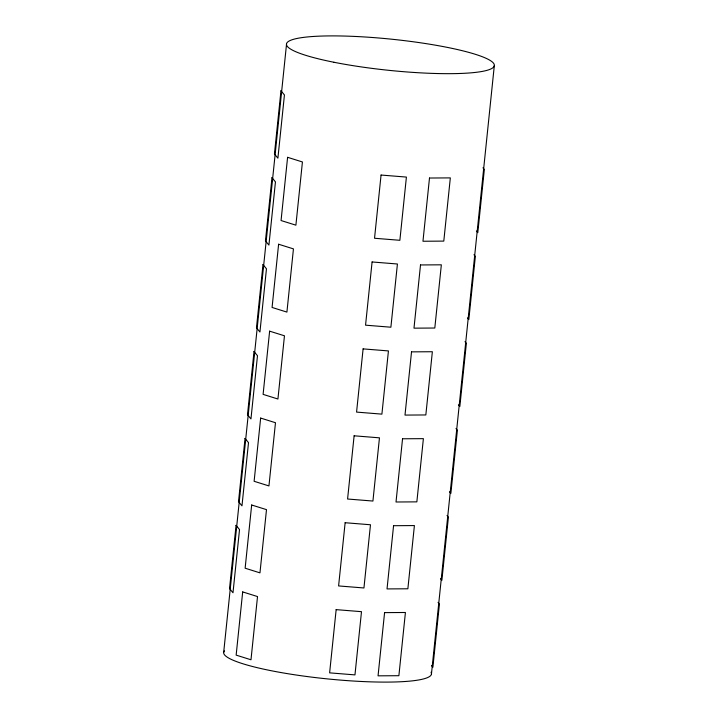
<?xml version="1.0" encoding="UTF-8"?>
<svg xmlns="http://www.w3.org/2000/svg" width="718" height="718" viewBox="0 0 718 718"><rect width="100%" height="100%" fill="white"/><g stroke="black" fill="none" stroke-linecap="round" stroke-linejoin="round"><path stroke-width="1.08" d="M223.675 652.482L286.545 44.049M431.455 673.951L494.325 65.517M482.954 167.779L484.336 169.448L477.802 232.659L476.42 230.99M473.97 254.693L475.352 256.362L468.818 319.582L467.436 317.912M464.986 341.615L466.368 343.285L459.843 406.496L458.452 404.826M456.002 428.529L457.393 430.208L450.859 493.419L449.468 491.749M447.018 515.452L448.409 517.122L441.875 580.332L440.493 578.663M438.043 602.366L439.425 604.044L432.891 667.255L431.509 665.586M431.033 672.227A104.442 15.616 5.9 0 1 325.954 678.752A104.442 15.616 5.9 0 1 224.438 650.885M236.06 525.379L229.527 588.589L232.991 592.763L239.525 529.552L236.06 525.379M245.044 438.456L238.511 501.667L241.975 505.849L248.509 442.638L245.044 438.456M254.019 351.533L247.495 414.753L250.959 418.926L257.484 355.715L254.019 351.533M263.003 264.619L256.47 327.83L259.934 332.012L266.468 268.792L263.003 264.619M271.987 177.696L265.454 240.916L268.918 245.089L275.452 181.878L271.987 177.696M280.971 90.782L274.438 153.993L277.902 158.175L284.436 94.956L280.971 90.782M242.684 591.91L236.15 655.121L250.986 659.77L257.52 596.559L242.684 591.91M251.668 504.996L245.134 568.207L259.961 572.856L266.495 509.636L251.668 504.996M260.652 418.073L254.118 481.284L268.945 485.933L275.479 422.722L260.652 418.073M269.627 331.16L263.102 394.37L277.929 399.02L284.463 335.8L269.627 331.16M278.611 244.237L272.077 307.448L286.913 312.097L293.447 248.886L278.611 244.237M287.595 157.314L281.061 220.534L295.897 225.174L302.431 161.963L287.595 157.314M336.15 609.636L329.625 672.856L354.961 674.893L361.495 611.673L336.15 609.636M345.134 522.722L338.6 585.933L363.945 587.97L370.479 524.759L345.134 522.722M354.118 435.799L347.584 499.019L372.929 501.047L379.463 437.836L354.118 435.799M363.102 348.885L356.568 412.096L381.904 414.133L388.438 350.923L363.102 348.885M372.086 261.962L365.552 325.173L390.888 327.211L397.422 264L372.086 261.962M381.061 175.048L374.536 238.259L399.872 240.297L406.406 177.077L381.061 175.048M384.579 612.625L378.054 675.835L398.885 675.701L405.419 612.49L384.579 612.625M393.563 525.711L387.029 588.922L407.869 588.787L414.403 525.567L393.563 525.711M402.547 438.788L396.013 501.999L416.853 501.864L423.387 438.653L402.547 438.788M411.531 351.865L404.997 415.085L425.837 414.95L432.362 351.73L411.531 351.865M420.515 264.951L413.981 328.162L434.812 328.027L441.346 264.816L420.515 264.951M429.49 178.028L422.965 241.248L443.796 241.104L450.33 177.893L429.49 178.028M333.951 62.26A104.442 15.616 5.9 0 0 494.208 66.065A104.442 15.616 5.9 0 0 343.159 36.026A104.442 15.616 5.9 0 0 333.951 62.26"/></g></svg>
